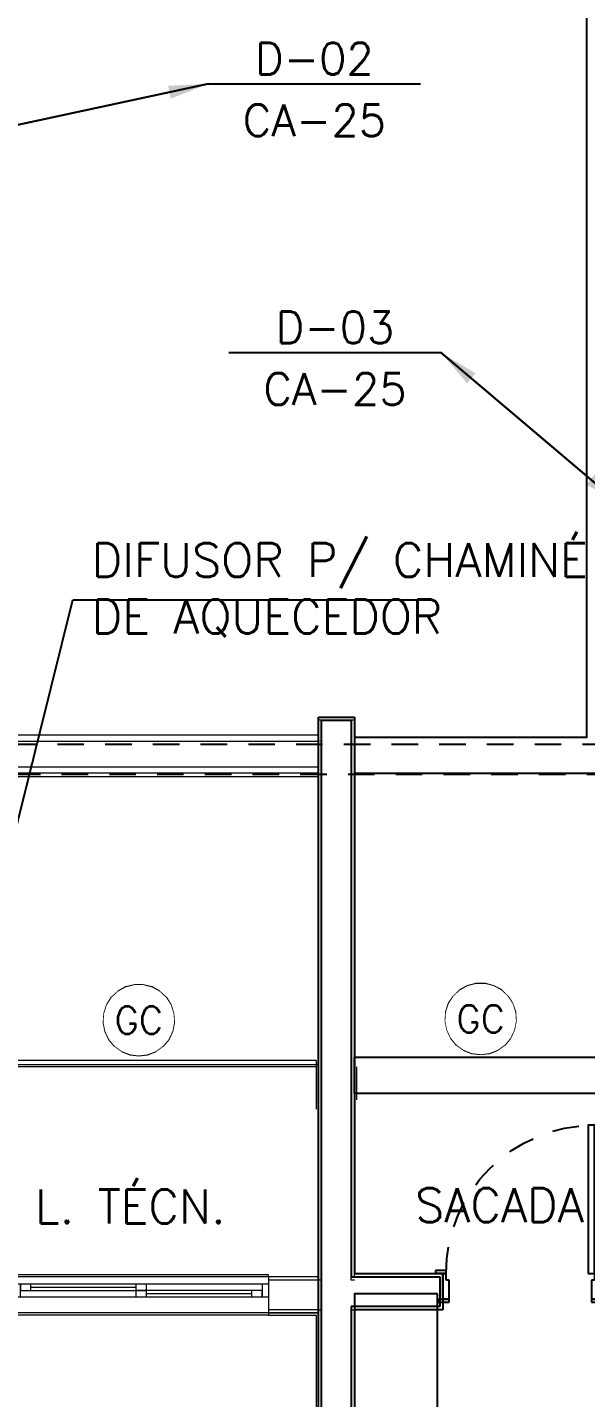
# Model space of a CAD drawing. Header units: millimetres. Extents: x 188.6 to 263.2, y 40.1 to 120.1.
# Drawn here: x 216.57 to 219.2, y 54.46 to 60.92 of the extents above; entities that cross this region are included whole.
import ezdxf
from ezdxf.enums import TextEntityAlignment as Align

# ---------------------------------------------------------------- set-up
doc = ezdxf.new("R2010")
doc.units = ezdxf.units.MM
doc.set_wipeout_variables(frame=1)
for name, pattern in [('HIDDEN2', [0.1875, 0.125, -0.0625]), ('Linha Tracejada 2_1', [300, 200, -100]), ('Wipeout_Contour', [1000, 0, -1000]), ('XREF_305_306$0$XREF-TIPO$0$HIDDEN2', [0.1875, 0.125, -0.0625])]:
    doc.linetypes.add(name, pattern=pattern)
for name, color, linetype in [('ARQ', 8, 'Continuous'), ('ARQ-BASE', 8, 'Continuous'), ('DET-TXT', 7, 'Continuous'), ('ESTR-VIGAS', 11, 'HIDDEN2'), ('ESTRUTURA', 7, 'Continuous'), ('HID-TE-AF', 7, 'Continuous'), ('INC-TEXTO', 7, 'Continuous'), ('Janelas ARCHICAD', 7, 'Continuous'), ('Parede.ARQ', 8, 'Continuous'), ('REVEST  CER.', 7, 'Continuous'), ('SPDA-COL', 7, 'Continuous'), ('XREF_305_306$0$XREF-TIPO$0$E-MC-ESQUADRIAS', 2, 'Continuous')]:
    doc.layers.add(name, color=color, linetype=linetype)
doc.styles.add('60-50', font='romans.shx', dxfattribs={"height": 0.08})
doc.styles.add('60-75', font='romans.shx', dxfattribs={"height": 0.12})
doc.styles.add('ROMANS', font='ROMANS.SHX', dxfattribs={"height": 0.15})
doc.dimstyles.new('IND75', dxfattribs={"dimtxt": 0.15, "dimasz": 0.1875, "dimexe": 0.15, "dimexo": 0, "dimgap": 0.1, "dimtad": 1, "dimzin": 10, "dimdsep": 46, "dimtxsty": '60-75', "dimcen": 0, "dimclrd": 256, "dimclre": 1, "dimclrt": 256, "dimadec": 0, "dimazin": 0, "dimtfac": 1, "dimtix": 1, "dimtmove": 2, "dimatfit": 3, "dimfxl": 0.15, "dimtolj": 1, "dimtzin": 6, "dimarcsym": 0})
doc.dimstyles.new('SETAS50', dxfattribs={"dimtxt": 0.08, "dimasz": 0.1, "dimexe": 0.15, "dimexo": 0, "dimgap": 0.1, "dimtad": 1, "dimzin": 10, "dimdsep": 46, "dimtxsty": '60-50', "dimblk1": 'OPEN', "dimblk2": 'OPEN', "dimsah": 1, "dimcen": 0, "dimclrd": 244, "dimclre": 8, "dimclrt": 2, "dimadec": 0, "dimazin": 0, "dimtfac": 1, "dimtix": 1, "dimtmove": 2, "dimatfit": 3, "dimldrblk": 'OPEN', "dimfxl": 0.15, "dimtolj": 1, "dimtzin": 6, "dimarcsym": 0})

# ---------------------------------------------------------------- blocks, each defined once
blk = doc.blocks.new('ESTR-1TP-29.09.2016')
at = {"layer": 'ESTR-VIGAS'}
for points in [[(15.9874, 19.8602), (13.0274, 19.8602)], [(13.1824, 19.7202), (15.9877, 19.7202)]]:
    blk.add_lwpolyline(points, dxfattribs=at)
blk = doc.blocks.new('Janela de Correr 2-Folhas 21_2')
at = {"layer": 'Janelas ARCHICAD', "color": 8, "linetype": 'Continuous', "lineweight": 0}
for p, q in [((-600, 35), (600, 35)), ((-600, 35), (-600, 20)), ((-600, 20), (-600, 0)), ((-600, 0), (-570, 0)), ((-600, 0), (-600, -60)), ((-600, 0), (-600, -60)), ((-570, 0), (25, 0)), ((-570, 0), (-570, -60)), ((-25, 0), (570, 0)), ((-25, 0), (25, 0)), ((-25, -30), (-25, 0)), ((25, 0), (25, -30)), ((25, 0), (520, 0)), ((520, -30), (520, 0)), ((520, 0), (570, 0)), ((570, -60), (570, 0)), ((570, 0), (600, 0)), ((570, 0), (570, -30)), ((600, 35), (600, 20)), ((600, 20), (600, 0)), ((600, 0), (600, -60)), ((600, 0), (600, -60)), ((-570, -60), (-600, -60)), ((-600, -60), (-600, -120)), ((-570, -30), (-520, -30)), ((-570, -60), (-570, -30)), ((25, -60), (-570, -60)), ((-520, -60), (-570, -60)), ((-520, -30), (-520, -60)), ((-520, -30), (-25, -30)), ((-520, -45), (-25, -45)), ((-25, -60), (-520, -60)), ((-25, -60), (-25, -30)), ((-25, -30), (25, -30)), ((25, -30), (-25, -30)), ((570, -60), (-25, -60)), ((25, -60), (-25, -60)), ((25, -15), (520, -15)), ((25, -30), (25, -60)), ((520, -30), (25, -30)), ((570, -30), (520, -30)), ((600, -60), (570, -60)), ((600, -60), (600, -120)), ((-600, -120), (-600, -135)), ((600, -120), (600, -135)), ((-600, -135), (600, -135))]:
    blk.add_line(p, q, dxfattribs=at)
blk = doc.blocks.new('Vão de Janela Simples_6')
at = {"layer": 'Janelas ARCHICAD', "color": 8, "linetype": 'Continuous', "lineweight": 0}
for p, q in [((-600, 0), (-600, 10)), ((-600, 10), (600, 10)), ((-600, 0), (600, 0)), ((600, 0), (600, 10))]:
    blk.add_line(p, q, dxfattribs=at)
blk = doc.blocks.new('XREF_305_306$0$XREF-TIPO$0$PORTA 70')
at = {"layer": 'ARQ-BASE'}
for p, q in [((36.2665, 23.8835), (36.2815, 23.8835)), ((36.2665, 23.8335), (36.2665, 23.8835)), ((36.2815, 23.8335), (36.2815, 23.8835)), ((36.2815, 23.8485), (36.2815, 23.8335)), ((36.4015, 23.8485), (36.2815, 23.8485)), ((36.4015, 23.8685), (36.4165, 23.8685)), ((36.4015, 23.8685), (36.4015, 23.8185)), ((36.4015, 23.8185), (36.4015, 23.8485)), ((36.4165, 23.8685), (36.4165, 23.8185)), ((36.2815, 23.8335), (36.2665, 23.8335)), ((36.3115, 23.8335), (36.2815, 23.8335)), ((36.3115, 23.8185), (36.3115, 23.8335)), ((36.4015, 23.8185), (36.3115, 23.8185)), ((36.4165, 23.8185), (36.4015, 23.8185)), ((36.2665, 23.0835), (36.2665, 23.1335)), ((36.2815, 23.1335), (36.3115, 23.1335)), ((36.2815, 23.0835), (36.2815, 23.1335)), ((36.3115, 23.1485), (36.4015, 23.1485)), ((36.3115, 23.1335), (36.3115, 23.1485)), ((36.4015, 23.1485), (36.4165, 23.1485)), ((36.4015, 23.1185), (36.4015, 23.1485)), ((36.4015, 23.1485), (36.4015, 23.0985)), ((36.4165, 23.1485), (36.4165, 23.0985)), ((36.2815, 23.0835), (36.2665, 23.0835)), ((36.2815, 23.1185), (36.4015, 23.1185)), ((36.4165, 23.0985), (36.4015, 23.0985))]:
    blk.add_line(p, q, dxfattribs=at)
blk.add_lwpolyline([(36.2815, 23.1635), (36.2815, 23.1335), (35.5815, 23.1335), (35.5815, 23.1635)], close=True, dxfattribs=at)
at = {"layer": 'ARQ-BASE', "linetype": 'XREF_305_306$0$XREF-TIPO$0$HIDDEN2'}
blk.add_arc((36.2815, 23.1335), 0.7, 90, 180, dxfattribs=at)
blk = doc.blocks.new('arq-3pav')
at = {"layer": 'ARQ', "color": 8, "linetype": 'Continuous', "lineweight": 0}
blk.add_line((13.0853, 17.325), (13.0853, 17.145), dxfattribs=at)
at = {"layer": 'ARQ'}
for p, q in [((13.5023, 14.77), (13.5023, 14.63)), ((13.5173, 14.785), (13.5173, 14.615))]:
    blk.add_line(p, q, dxfattribs=at)
at = {"layer": 'ARQ', "color": 8, "linetype": 'Linha Tracejada 2_1', "lineweight": 0, "flags": 128}
for points in [[(13.1003, 17.28), (13.1003, 17.295)], [(13.1003, 17.19), (13.1003, 17.28)], [(13.1003, 17.175), (13.1003, 17.19)]]:
    blk.add_lwpolyline(points, dxfattribs=at)
at = {"layer": 'ARQ', "color": 8, "linetype": 'Continuous', "lineweight": 0, "flags": 128}
blk.add_lwpolyline([(11.2753, 17.13), (12.9453, 17.13), (12.9453, 15.7701), (11.2753, 15.7701)], close=True, dxfattribs=at)
at = {"layer": 'XREF_305_306$0$XREF-TIPO$0$E-MC-ESQUADRIAS', "xscale": -1, "rotation": 90}
blk.add_blockref('XREF_305_306$0$XREF-TIPO$0$PORTA 70', (37.3656, 51.0665), dxfattribs=at)
at = {"color": 8, "linetype": 'Wipeout_Contour', "lineweight": 0, "ltscale": 45107.521451}
blk.add_wipeout([(11.2753, 17.175), (12.9453, 17.175), (12.9453, 17.19), (11.2753, 17.19)], dxfattribs=at).dxf.layer = 'ARQ'
at = {"color": 8, "linetype": 'Wipeout_Contour', "lineweight": 0, "ltscale": 35681.842449}
blk.add_wipeout([(12.6953, 14.755), (12.9302, 14.755), (12.9302, 14.77), (12.6953, 14.77)], dxfattribs=at).dxf.layer = 'ARQ'
at = {"color": 8, "linetype": 'Wipeout_Contour', "lineweight": 0, "ltscale": 34954.929113}
blk.add_wipeout([(13.0852, 14.77), (13.0852, 14.755), (13.1002, 14.755), (13.1002, 14.77)], dxfattribs=at).dxf.layer = 'ARQ'
at = {"color": 8, "linetype": 'Wipeout_Contour', "lineweight": 0, "ltscale": 35216.586731}
blk.add_wipeout([(12.6953, 14.615), (12.6953, 14.6), (12.9302, 14.6), (12.9302, 14.615)], dxfattribs=at).dxf.layer = 'ARQ'
at = {"color": 8, "linetype": 'Wipeout_Contour', "lineweight": 0, "ltscale": 34479.911519}
blk.add_wipeout([(13.0852, 14.615), (13.0852, 14.6), (13.1002, 14.6), (13.1002, 14.615)], dxfattribs=at).dxf.layer = 'ARQ'
at = {"layer": 'ARQ', "color": 8, "linetype": 'Continuous', "lineweight": 0}
for p, q in [((12.9453, 17.145), (11.2753, 17.145)), ((12.6953, 14.77), (12.6953, 14.755)), ((12.9302, 14.755), (12.6953, 14.755)), ((12.6953, 14.755), (12.6953, 14.735)), ((12.6953, 14.735), (12.6953, 14.675)), ((12.6953, 14.675), (12.6953, 14.615)), ((12.9302, 14.615), (12.6953, 14.615)), ((12.6953, 14.615), (12.6953, 14.6)), ((13.085, 9.475), (13.0852, 14.615)), ((13.0852, 14.615), (13.1002, 14.615))]:
    blk.add_line(p, q, dxfattribs=at)
at = {"layer": 'ARQ'}
for p, q in [((13.0853, 14.63), (13.0853, 11.1525)), ((13.1003, 14.615), (13.1003, 11.1675))]:
    blk.add_line(p, q, dxfattribs=at)
at = {"layer": 'ARQ', "color": 8, "linetype": 'Continuous', "lineweight": 0, "flags": 128}
for points in [[(12.9302, 14.77), (12.6953, 14.77)], [(12.6953, 14.6), (12.9302, 14.6)], [(13.1001, 11.06), (13.1002, 14.6)]]:
    blk.add_lwpolyline(points, dxfattribs=at)
at = {"layer": 'ARQ', "color": 8, "linetype": 'Continuous', "lineweight": 0, "yscale": 0.001}
for name, p, xscale, rotation in [('Vão de Janela Simples_6', (12.0953, 14.77), -0.001, 359.9998409728049), ('Vão de Janela Simples_6', (12.0953, 14.77), -0.001, 359.9998409728049), ('Janela de Correr 2-Folhas 21_2', (12.0953, 14.735), -0.001, 359.9998409728049), ('Vão de Janela Simples_6', (12.0953, 14.6), 0.001, 179.9972226609515)]:
    blk.add_blockref(name, p, dxfattribs=dict(at, xscale=xscale, rotation=rotation))
at = {"color": 8, "linetype": 'Wipeout_Contour', "lineweight": 0, "ltscale": 45197.649028}
blk.add_wipeout([(11.34, 17.19), (12.9453, 17.19), (12.9453, 17.28), (11.34, 17.28)], dxfattribs=at).dxf.layer = 'ARQ'
at = {"color": 8, "linetype": 'Wipeout_Contour', "lineweight": 0, "ltscale": 40651.373135}
blk.add_wipeout([(13.1003, 15.7451), (13.1003, 17.295), (13.0853, 17.295), (13.0853, 15.7451)], dxfattribs=at).dxf.layer = 'ARQ'
at = {"layer": 'ARQ', "color": 8, "linetype": 'Linha Tracejada 2_1', "lineweight": 0, "flags": 128}
for points in [[(12.9453, 17.175), (12.9453, 17.19)], [(11.2753, 17.175), (12.9453, 17.175)]]:
    blk.add_lwpolyline(points, dxfattribs=at)
at = {"layer": 'Parede.ARQ', "color": 8, "linetype": 'Linha Tracejada 2_1', "lineweight": 0, "flags": 128}
blk.add_lwpolyline([(13.1003, 17.175), (13.1003, 17.19)], dxfattribs=at)
at = {"color": 8, "linetype": 'Wipeout_Contour', "lineweight": 0, "ltscale": 43428.002992}
blk.add_wipeout([(13.1003, 17.305), (13.1003, 17.3949), (13.0853, 17.3949), (13.0853, 17.305)], dxfattribs=at).dxf.layer = 'ARQ'
at = {"color": 8, "linetype": 'Wipeout_Contour', "lineweight": 0, "ltscale": 45350.344669}
blk.add_wipeout([(11.355, 17.28), (12.9453, 17.28), (12.9453, 17.295), (11.355, 17.295)], dxfattribs=at).dxf.layer = 'ARQ'
at = {"color": 8, "linetype": 'Wipeout_Contour', "lineweight": 0, "ltscale": 35353.850805}
blk.add_wipeout([(12.9302, 14.77), (12.9302, 14.755), (12.9452, 14.755), (12.9452, 14.77)], dxfattribs=at).dxf.layer = 'ARQ'
at = {"color": 8, "linetype": 'Wipeout_Contour', "lineweight": 0, "ltscale": 31963.339932}
blk.add_wipeout([(12.9302, 14.6), (12.9301, 12.5001), (12.9451, 12.5001), (12.9452, 14.6)], dxfattribs=at).dxf.layer = 'ARQ'
at = {"color": 8, "linetype": 'Wipeout_Contour', "lineweight": 0, "ltscale": 29918.658597}
blk.add_wipeout([(13.0852, 14.6), (13.0851, 11.06), (13.1001, 11.06), (13.1002, 14.6)], dxfattribs=at).dxf.layer = 'Parede.ARQ'
at = {"layer": 'ARQ', "color": 8, "linetype": 'Continuous', "lineweight": 0}
for p, q in [((13.0853, 17.305), (13.0853, 17.3949)), ((12.9453, 17.325), (11.2753, 17.325)), ((12.9453, 17.325), (12.9453, 17.145)), ((13.0853, 15.7451), (13.0853, 17.295))]:
    blk.add_line(p, q, dxfattribs=at)
at = {"layer": 'ARQ', "color": 8, "linetype": 'Continuous', "lineweight": 0, "flags": 128}
for points in [[(13.1003, 17.3949), (13.0853, 17.3949)], [(13.1003, 17.305), (13.1003, 17.3949)], [(13.1003, 15.7451), (13.1003, 17.295)]]:
    blk.add_lwpolyline(points, dxfattribs=at)
at = {"layer": 'ARQ', "color": 8, "linetype": 'Linha Tracejada 2_1', "lineweight": 0, "flags": 128}
for points in [[(12.9453, 17.295), (11.355, 17.295)], [(12.9453, 17.28), (12.9453, 17.295)], [(12.9453, 17.19), (12.9453, 17.28)]]:
    blk.add_lwpolyline(points, dxfattribs=at)
at = {"layer": 'Parede.ARQ', "color": 8, "linetype": 'Linha Tracejada 2_1', "lineweight": 0, "flags": 128}
for points in [[(13.1003, 17.28), (13.1003, 17.295)], [(13.1003, 17.19), (13.1003, 17.28)]]:
    blk.add_lwpolyline(points, dxfattribs=at)
at = {"color": 8, "linetype": 'Wipeout_Contour', "lineweight": 0, "ltscale": 34884.266237}
blk.add_wipeout([(12.9302, 14.615), (12.9302, 14.6), (12.9452, 14.6), (12.9452, 14.615)], dxfattribs=at).dxf.layer = 'ARQ'
at = {"color": 8, "linetype": 'Wipeout_Contour', "lineweight": 0, "ltscale": 34479.911519}
blk.add_wipeout([(13.0852, 14.615), (13.0852, 14.6), (13.1002, 14.6), (13.1002, 14.615)], dxfattribs=at).dxf.layer = 'Parede.ARQ'
at = {"layer": 'ARQ', "color": 8, "linetype": 'Continuous', "lineweight": 0}
for p, q in [((12.9302, 14.615), (12.9452, 14.615)), ((12.9452, 14.6), (12.9452, 14.615)), ((12.9451, 12.5001), (12.9452, 14.6))]:
    blk.add_line(p, q, dxfattribs=at)
at = {"layer": 'ARQ'}
for p, q in [((13.5023, 14.63), (13.0853, 14.63)), ((13.0853, 14.63), (13.0853, 11.1525)), ((13.5173, 14.615), (13.1003, 14.615)), ((13.1003, 14.615), (13.1003, 11.1675))]:
    blk.add_line(p, q, dxfattribs=at)
blk.add_lwpolyline([(13.492, 14.6893), (13.1003, 14.6893), (13.1003, 13.5744), (13.492, 13.5744)], close=True, dxfattribs=at)
at = {"layer": 'ARQ', "color": 8, "linetype": 'Continuous', "lineweight": 0, "flags": 128}
for points in [[(12.9302, 14.5999), (12.6953, 14.6)], [(12.6953, 14.59), (12.9202, 14.5899)], [(12.9202, 14.5899), (12.9201, 12.5101)], [(12.9302, 14.6), (12.9301, 12.5001)], [(12.9301, 12.5001), (12.9302, 14.5999)]]:
    blk.add_lwpolyline(points, dxfattribs=at)
at = {"layer": 'Parede.ARQ', "color": 8, "linetype": 'Continuous', "lineweight": 0}
for p, q in [((13.085, 9.475), (13.0852, 14.615)), ((13.0852, 14.615), (13.1002, 14.615))]:
    blk.add_line(p, q, dxfattribs=at)
at = {"layer": 'Parede.ARQ', "color": 8, "linetype": 'Continuous', "lineweight": 0, "flags": 128}
blk.add_lwpolyline([(13.1001, 11.06), (13.1002, 14.6)], dxfattribs=at)
at = {"color": 8, "linetype": 'Wipeout_Contour', "lineweight": 0, "ltscale": 40996.271519}
blk.add_wipeout([(12.9453, 15.7451), (12.9453, 17.295), (12.9303, 17.295), (12.9303, 15.7451)], dxfattribs=at).dxf.layer = 'ARQ'
at = {"color": 8, "linetype": 'Wipeout_Contour', "lineweight": 0, "ltscale": 36520.660765}
blk.add_wipeout([(13.1002, 14.77), (13.1003, 15.7451), (13.0853, 15.7451), (13.0852, 14.77)], dxfattribs=at).dxf.layer = 'ARQ'
at = {"layer": 'ARQ'}
for p, q in [((13.0853, 17.3949), (13.0853, 14.77)), ((13.1003, 17.4099), (13.1003, 14.785))]:
    blk.add_line(p, q, dxfattribs=at)
at = {"layer": 'ARQ', "color": 8, "linetype": 'Continuous', "lineweight": 0}
for p, q in [((13.0852, 14.755), (13.0853, 15.7451)), ((13.1002, 14.755), (13.0852, 14.755))]:
    blk.add_line(p, q, dxfattribs=at)
at = {"layer": 'ARQ', "color": 8, "linetype": 'Continuous', "lineweight": 0, "flags": 128}
blk.add_lwpolyline([(13.1002, 14.77), (13.1003, 15.7451)], dxfattribs=at)
at = {"layer": 'ARQ', "color": 8, "linetype": 'Linha Tracejada 2_1', "lineweight": 0, "flags": 128}
for points in [[(13.1103, 15.76), (13.1103, 15.745)], [(13.1103, 15.745), (13.1103, 15.605)]]:
    blk.add_lwpolyline(points, dxfattribs=at)
at = {"color": 8, "linetype": 'Wipeout_Contour', "lineweight": 0, "ltscale": 43749.733196}
blk.add_wipeout([(12.9453, 17.305), (12.9453, 17.3949), (12.9303, 17.3949), (12.9303, 17.305)], dxfattribs=at).dxf.layer = 'ARQ'
at = {"layer": 'ARQ'}
for p, q in [((12.9303, 17.4099), (13.1003, 17.4099)), ((12.9453, 17.3949), (13.0853, 17.3949))]:
    blk.add_line(p, q, dxfattribs=at)
at = {"layer": 'ARQ', "color": 8, "linetype": 'Continuous', "lineweight": 0}
for p, q in [((12.9453, 17.305), (12.9453, 17.3949)), ((12.9453, 15.7451), (12.9453, 17.295))]:
    blk.add_line(p, q, dxfattribs=at)
at = {"layer": 'ARQ', "color": 8, "linetype": 'Continuous', "lineweight": 0, "flags": 128}
for points in [[(12.9453, 17.3949), (12.9303, 17.3949)], [(12.9303, 17.3949), (12.9303, 17.305)], [(13.0853, 17.3949), (12.9453, 17.3949)], [(12.9303, 17.295), (12.9303, 15.7451)]]:
    blk.add_lwpolyline(points, dxfattribs=at)
at = {"color": 8, "linetype": 'Wipeout_Contour', "lineweight": 0, "ltscale": 40651.373135}
blk.add_wipeout([(13.1003, 15.7451), (13.1003, 17.295), (13.0853, 17.295), (13.0853, 15.7451)], dxfattribs=at).dxf.layer = 'Parede.ARQ'
at = {"color": 8, "linetype": 'Wipeout_Contour', "lineweight": 0, "ltscale": 34954.929113}
blk.add_wipeout([(13.0852, 14.77), (13.0852, 14.755), (13.1002, 14.755), (13.1002, 14.77)], dxfattribs=at).dxf.layer = 'Parede.ARQ'
at = {"layer": 'ARQ'}
blk.add_line((13.1003, 17.145), (14.2853, 17.145), dxfattribs=at)
at = {"color": 8, "linetype": 'Wipeout_Contour', "lineweight": 0, "ltscale": 36903.32982}
blk.add_wipeout([(12.9452, 14.77), (12.9453, 15.7451), (12.9303, 15.7451), (12.9302, 14.77)], dxfattribs=at).dxf.layer = 'ARQ'
at = {"color": 8, "linetype": 'Wipeout_Contour', "lineweight": 0, "ltscale": 43428.002992}
blk.add_wipeout([(13.1003, 17.305), (13.1003, 17.3949), (13.0853, 17.3949), (13.0853, 17.305)], dxfattribs=at).dxf.layer = 'Parede.ARQ'
at = {"layer": 'ARQ'}
for p, q in [((12.9303, 17.4099), (13.1003, 17.4099)), ((12.9453, 17.3949), (13.0853, 17.3949))]:
    blk.add_line(p, q, dxfattribs=at)
at = {"layer": 'ARQ', "color": 8, "linetype": 'Continuous', "lineweight": 0}
for p, q in [((12.9452, 14.77), (12.9453, 15.7451)), ((12.9452, 14.755), (12.9302, 14.755)), ((12.9452, 14.755), (12.9452, 14.77))]:
    blk.add_line(p, q, dxfattribs=at)
at = {"layer": 'ARQ'}
blk.add_lwpolyline([(13.1003, 17.315), (14.195, 17.315), (14.195, 22.345), (34.3953, 22.345), (34.3953, 17.4147), (35.3802, 17.4147)], dxfattribs=at)
at = {"layer": 'ARQ', "color": 8, "linetype": 'Continuous', "lineweight": 0, "flags": 128}
blk.add_lwpolyline([(12.9303, 15.7451), (12.9302, 14.77)], dxfattribs=at)
at = {"layer": 'Parede.ARQ', "color": 8, "linetype": 'Continuous', "lineweight": 0}
blk.add_line((13.0853, 15.7451), (13.0853, 17.295), dxfattribs=at)
at = {"layer": 'Parede.ARQ', "color": 8, "linetype": 'Continuous', "lineweight": 0, "flags": 128}
for points in [[(13.1003, 17.3949), (13.0853, 17.3949)], [(13.1003, 17.305), (13.1003, 17.3949)], [(13.1003, 15.7451), (13.1003, 17.295)]]:
    blk.add_lwpolyline(points, dxfattribs=at)
at = {"color": 8, "linetype": 'Wipeout_Contour', "lineweight": 0, "ltscale": 40638.463801}
blk.add_wipeout([(12.9203, 15.76), (11.2653, 15.7601), (11.2653, 15.7451), (12.9203, 15.745)], dxfattribs=at).dxf.layer = 'ARQ'
at = {"color": 8, "linetype": 'Wipeout_Contour', "lineweight": 0, "ltscale": 36520.660765}
blk.add_wipeout([(13.1002, 14.77), (13.1003, 15.7451), (13.0853, 15.7451), (13.0852, 14.77)], dxfattribs=at).dxf.layer = 'Parede.ARQ'
at = {"layer": 'ARQ'}
for p, q in [((13.0853, 17.3949), (13.0853, 14.77)), ((13.1003, 17.4099), (13.1003, 14.785)), ((13.0853, 14.77), (13.5023, 14.77)), ((13.1003, 14.785), (13.5173, 14.785))]:
    blk.add_line(p, q, dxfattribs=at)
at = {"layer": 'ARQ', "color": 8, "linetype": 'Continuous', "lineweight": 0}
blk.add_line((12.9203, 15.79), (11.2653, 15.7901), dxfattribs=at)
at = {"layer": 'ARQ'}
blk.add_lwpolyline([(13.1003, 15.8052), (14.2853, 15.8052), (14.2853, 15.6352), (13.1003, 15.6352)], close=True, dxfattribs=at)
at = {"layer": 'Parede.ARQ', "color": 8, "linetype": 'Continuous', "lineweight": 0}
for p, q in [((13.0852, 14.755), (13.0853, 15.7451)), ((13.1002, 14.755), (13.0852, 14.755))]:
    blk.add_line(p, q, dxfattribs=at)
at = {"layer": 'Parede.ARQ', "color": 8, "linetype": 'Continuous', "lineweight": 0, "flags": 128}
blk.add_lwpolyline([(13.1002, 14.77), (13.1003, 15.7451)], dxfattribs=at)
at = {"layer": 'Parede.ARQ', "color": 8, "linetype": 'Linha Tracejada 2_1', "lineweight": 0, "flags": 128}
for points in [[(13.1103, 15.76), (13.1103, 15.745)], [(13.1103, 15.745), (13.1103, 15.605)]]:
    blk.add_lwpolyline(points, dxfattribs=at)
at = {"color": 8, "linetype": 'Wipeout_Contour', "lineweight": 0, "ltscale": 40403.232374}
blk.add_wipeout([(12.9203, 15.745), (11.2653, 15.7451), (11.2653, 15.6051), (12.9203, 15.605)], dxfattribs=at).dxf.layer = 'ARQ'
at = {"layer": 'ARQ', "color": 8, "linetype": 'Linha Tracejada 2_1', "lineweight": 0, "flags": 128}
for points in [[(12.9203, 15.76), (11.2653, 15.7601)], [(12.9203, 15.76), (12.9203, 15.745)]]:
    blk.add_lwpolyline(points, dxfattribs=at)
at = {"color": 8, "linetype": 'Wipeout_Contour', "lineweight": 0, "ltscale": 40168.181819}
blk.add_wipeout([(12.9203, 15.605), (11.2653, 15.6051), (11.2653, 15.5901), (12.9203, 15.59)], dxfattribs=at).dxf.layer = 'ARQ'
at = {"layer": 'ARQ'}
for p, q in [((12.9303, 9.805), (12.9303, 17.4099)), ((12.9453, 9.79), (12.9453, 17.3949))]:
    blk.add_line(p, q, dxfattribs=at)
at = {"layer": 'ARQ', "color": 8, "linetype": 'Continuous', "lineweight": 0}
blk.add_line((12.9203, 15.79), (12.9203, 15.56), dxfattribs=at)
at = {"layer": 'ARQ', "color": 8, "linetype": 'Linha Tracejada 2_1', "lineweight": 0, "flags": 128}
blk.add_lwpolyline([(12.9203, 15.745), (12.9203, 15.605)], dxfattribs=at)
at = {"color": 8, "linetype": 'Wipeout_Contour', "lineweight": 0, "ltscale": 40996.271519}
blk.add_wipeout([(12.9453, 15.7451), (12.9453, 17.295), (12.9303, 17.295), (12.9303, 15.7451)], dxfattribs=at).dxf.layer = 'Parede.ARQ'
at = {"color": 8, "linetype": 'Wipeout_Contour', "lineweight": 0, "ltscale": 31963.339932}
blk.add_wipeout([(12.9302, 14.6), (12.9301, 12.5001), (12.9451, 12.5001), (12.9452, 14.6)], dxfattribs=at).dxf.layer = 'Parede.ARQ'
at = {"layer": 'Parede.ARQ', "color": 8, "linetype": 'Continuous', "lineweight": 0}
for p, q in [((12.9453, 15.7451), (12.9453, 17.295)), ((12.9451, 12.5001), (12.9452, 14.6))]:
    blk.add_line(p, q, dxfattribs=at)
at = {"layer": 'Parede.ARQ', "color": 8, "linetype": 'Continuous', "lineweight": 0, "flags": 128}
for points in [[(12.9303, 17.295), (12.9303, 15.7451)], [(12.9302, 14.6), (12.9301, 12.5001)]]:
    blk.add_lwpolyline(points, dxfattribs=at)
at = {"layer": 'REVEST  CER.', "color": 8, "linetype": 'Continuous', "lineweight": 0, "flags": 128}
for points in [[(12.9202, 14.5899), (12.9201, 12.5101)], [(12.9301, 12.5001), (12.9302, 14.5999)]]:
    blk.add_lwpolyline(points, dxfattribs=at)
at = {"color": 8, "linetype": 'Wipeout_Contour', "lineweight": 0, "ltscale": 36903.32982}
blk.add_wipeout([(12.9452, 14.77), (12.9453, 15.7451), (12.9303, 15.7451), (12.9302, 14.77)], dxfattribs=at).dxf.layer = 'Parede.ARQ'
at = {"layer": 'ARQ'}
for p, q in [((12.9303, 9.805), (12.9303, 17.4099)), ((12.9453, 9.79), (12.9453, 17.3949))]:
    blk.add_line(p, q, dxfattribs=at)
at = {"layer": 'Parede.ARQ', "color": 8, "linetype": 'Continuous', "lineweight": 0}
blk.add_line((12.9452, 14.77), (12.9453, 15.7451), dxfattribs=at)
at = {"layer": 'Parede.ARQ', "color": 8, "linetype": 'Continuous', "lineweight": 0, "flags": 128}
blk.add_lwpolyline([(12.9303, 15.7451), (12.9302, 14.77)], dxfattribs=at)
at = {"layer": 'ESTRUTURA'}
blk.add_blockref('ESTR-1TP-29.09.2016', (-1.6874, -2.5802), dxfattribs=at)
blk = doc.blocks.new('INDU')
at = {"color": 7}
blk.add_line((-0.005, 0), (0.005, 0), dxfattribs=at)
at = {"style": 'ROMANS'}
for tag, p in [('TQ-01', (0, 0.001189)), ('100', (0, -0.001718))]:
    blk.add_attdef(tag, text='', height=0.0015, dxfattribs=at).set_placement(p, align=Align.MIDDLE)
blk = doc.blocks.new('INC-OBJETO')
at = {"color": 0}
blk.add_lwpolyline([(0, 0.002084), (-0.000518, 0.002019), (-0.001004, 0.001827), (-0.001427, 0.001519), (-0.00176, 0.001117), (-0.001982, 0.000644), (-0.00208, 0.000131), (-0.002047, -0.000391), (-0.001886, -0.000887), (-0.001606, -0.001329), (-0.001225, -0.001686), (-0.000767, -0.001938), (-0.000261, -0.002068), (0.000261, -0.002068), (0.000767, -0.001938), (0.001225, -0.001686), (0.001606, -0.001329), (0.001886, -0.000887), (0.002047, -0.000391), (0.00208, 0.000131), (0.001982, 0.000644), (0.00176, 0.001117), (0.001427, 0.001519), (0.001004, 0.001827), (0.000518, 0.002019)], close=True, dxfattribs=at)
blk.add_wipeout([(0, 0.002084), (-0.000518, 0.002019), (-0.001004, 0.001827), (-0.001427, 0.001519), (-0.00176, 0.001117), (-0.001982, 0.000644), (-0.00208, 0.000131), (-0.002047, -0.000391), (-0.001886, -0.000887), (-0.001606, -0.001329), (-0.001225, -0.001686), (-0.000767, -0.001938), (-0.000261, -0.002068), (0.000261, -0.002068), (0.000767, -0.001938), (0.001225, -0.001686), (0.001606, -0.001329), (0.001886, -0.000887), (0.002047, -0.000391), (0.00208, 0.000131), (0.001982, 0.000644), (0.00176, 0.001117), (0.001427, 0.001519), (0.001004, 0.001827), (0.000518, 0.002019)], dxfattribs=at)
at = {"color": 0, "style": 'ROMANS', "width": 1.285725}
blk.add_attdef('OBJETO', text='', height=0.0016, dxfattribs=at).set_placement((-0.001786, -0.00083), (0.001643, -0.00083), align=Align.FIT)
blk = doc.blocks.new('_OPEN')
at = {"color": 0, "linetype": 'ByBlock'}
for p, q in [((-1, 0.167), (0, 0)), ((0, 0), (-1, -0.167)), ((0, 0), (-1, 0))]:
    blk.add_line(p, q, dxfattribs=at)

msp = doc.modelspace()

# ---------------------------------------------------------------- block references
msp.add_blockref('arq-3pav', (205.0084, 40.2568))

# ---------------------------------------------------------------- next in the draw order: block references
at = {"layer": 'ESTRUTURA'}
msp.add_blockref('ESTR-1TP-29.09.2016', (203.3211, 37.6766), dxfattribs=at)
at = {"layer": 'SPDA-COL'}
ref = msp.add_blockref('INDU', (217.9198, 60.6529), dxfattribs=dict(at, xscale=100, yscale=100, zscale=100))
ref.add_attrib('100', 'CA-25', dxfattribs={"layer": '0', "height": 0.15, "style": 'ROMANS'}).set_placement((217.9198, 60.4811, 0.9), align=Align.MIDDLE)
ref.add_attrib('TQ-01', 'D-02', dxfattribs={"layer": '0', "height": 0.15, "style": 'ROMANS'}).set_placement((217.9198, 60.7718, 0.9), align=Align.MIDDLE)
ref = msp.add_blockref('INDU', (218.0165, 59.3855), dxfattribs=dict(at, xscale=100, yscale=100, zscale=100))
ref.add_attrib('100', 'CA-25', dxfattribs={"layer": '0', "height": 0.15, "style": 'ROMANS'}).set_placement((218.0165, 59.2138, 0.9), align=Align.MIDDLE)
ref.add_attrib('TQ-01', 'D-03', dxfattribs={"layer": '0', "height": 0.15, "style": 'ROMANS'}).set_placement((218.0165, 59.5044, 0.9), align=Align.MIDDLE)
at = {"layer": 'XREF_305_306$0$XREF-TIPO$0$E-MC-ESQUADRIAS', "xscale": -1, "rotation": 90}
msp.add_blockref('XREF_305_306$0$XREF-TIPO$0$PORTA 70', (242.374, 91.3233), dxfattribs=at)

# ---------------------------------------------------------------- next in the draw order: texts
at = {"layer": 'ARQ-BASE', "color": 8, "style": '60-75'}
msp.add_text('L. TÉCN.', height=0.16, dxfattribs=at).set_placement((216.6028, 55.2788))
at = {"layer": 'ARQ-BASE', "color": 8, "insert": (218.3946, 55.2853), "char_height": 0.16, "attachment_point": 7, "style": '60-75'}
msp.add_mtext('\\A1;SACADA', dxfattribs=at)
at = {"layer": 'HID-TE-AF', "insert": (216.8704, 58.4872), "char_height": 0.16, "width": 2.477409, "attachment_point": 1, "style": '60-75'}
msp.add_mtext('DIFUSOR P/ CHAMINÉ\\PDE AQUECEDOR', dxfattribs=at)

# ---------------------------------------------------------------- next in the draw order: leaders
at = {"layer": 'SPDA-COL'}
for points in [[(216.1995, 60.3893), (217.4198, 60.6529)], [(217.4198, 60.6529), (216.1995, 60.3893)], [(218.5165, 59.3855), (219.365, 58.6664)], [(219.365, 58.6664), (218.5165, 59.3855)]]:
    msp.add_leader(points, dimstyle='IND75', dxfattribs=at)

# ---------------------------------------------------------------- next in the draw order: block references
at = {"layer": 'INC-TEXTO'}
ref = msp.add_blockref('INC-OBJETO', (217.0922, 56.2372), dxfattribs=dict(at, xscale=80, yscale=80, zscale=80, rotation=180))
ref.add_attrib('OBJETO', 'GC', dxfattribs={"layer": '0', "height": 0.128, "style": 'ROMANS'}).set_placement((217.0922, 56.2372), align=Align.MIDDLE_CENTER)
ref = msp.add_blockref('INC-OBJETO', (218.7035, 56.2431), dxfattribs=dict(at, xscale=80, yscale=80, zscale=80, rotation=180))
ref.add_attrib('OBJETO', 'GC', dxfattribs={"layer": '0', "height": 0.128, "style": 'ROMANS'}).set_placement((218.7035, 56.2431), align=Align.MIDDLE_CENTER)

# ---------------------------------------------------------------- next in the draw order: leaders
at = {"layer": 'DET-TXT'}
msp.add_leader([(216.3359, 56.429), (216.7816, 58.2194), (218.4726, 58.2194)], dimstyle='SETAS50', dxfattribs=at)

doc.saveas('drawing.dxf')
